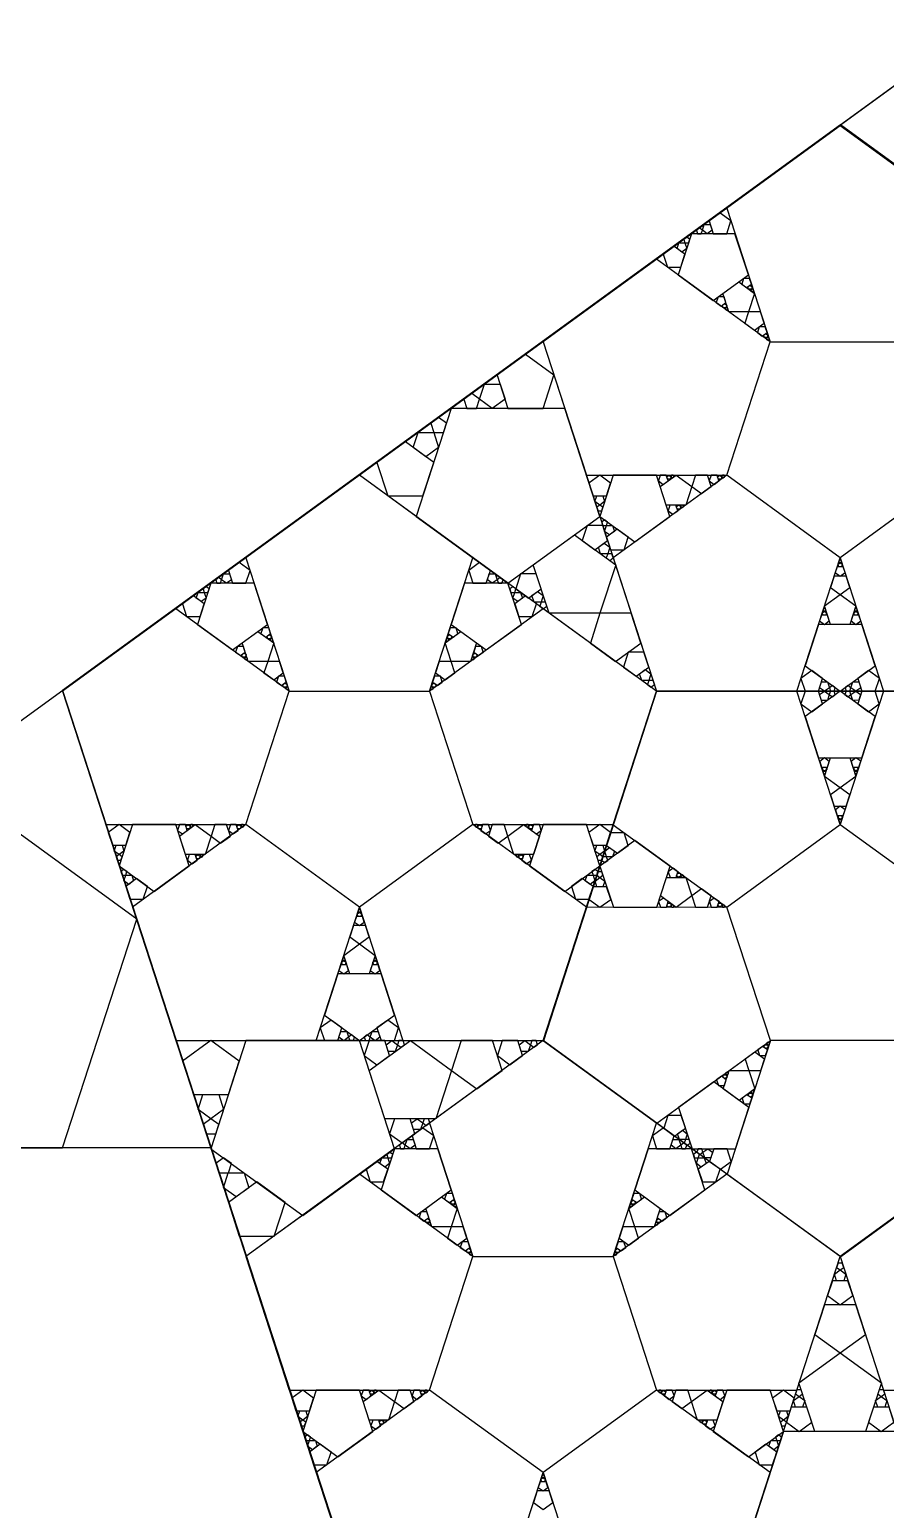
# Model space of a CAD drawing. Header units: inches. Extents: x -578 to 126, y -85 to 118.
# Drawn here: x -320.14 to -304.87, y 54.77 to 81.15 of the extents above; entities that cross this region are included whole.
import ezdxf

# ---------------------------------------------------------------- set-up
doc = ezdxf.new("R2010")
doc.units = ezdxf.units.IN
doc.header["$MEASUREMENT"] = 0
doc.layers.add('drawing', color=7, linetype='Continuous')

msp = doc.modelspace()

# ---------------------------------------------------------------- linework, layer by layer
for points in [[(-305.679, 71.738), (-307.703, 73.209), (-306.93, 75.589), (-304.427, 75.589), (-303.654, 73.209)], [(-312.23, 66.979), (-314.254, 65.508), (-316.279, 66.979), (-315.505, 69.358), (-313.003, 69.358)], [(-302.403, 69.358), (-300.378, 63.128), (-305.679, 59.277), (-310.979, 63.128), (-308.954, 69.358)], [(-305.677, 66.98), (-303.651, 65.511), (-304.421, 63.131), (-306.924, 63.128), (-307.7, 65.507)], [(-309.727, 59.277), (-308.954, 56.897), (-310.979, 55.426), (-313.003, 56.897), (-312.23, 59.277)]]:
    msp.add_lwpolyline(points, close=True)
at = {"layer": 'drawing'}
for points in [[(-283.222, 95.766), (-378.328, 26.668), (-342.001, -85.135), (-224.444, -85.135), (-188.117, 26.668)], [(-260.771, 26.668), (-246.895, 69.373), (-283.222, 95.766), (-319.55, 69.373), (-305.674, 26.668)], [(-260.771, 26.668), (-246.895, 69.373), (-283.222, 95.766), (-319.55, 69.373), (-305.674, 26.668)], [(-305.679, 79.44), (-319.554, 69.358), (-314.254, 53.047), (-297.103, 53.047), (-291.803, 69.358)], [(-291.798, 69.373), (-305.674, 79.454), (-319.55, 69.373), (-314.25, 53.061), (-297.098, 53.061)], [(-302.403, 69.358), (-300.378, 75.589), (-305.679, 79.44), (-310.979, 75.589), (-308.954, 69.358)], [(-302.403, 69.358), (-300.378, 75.589), (-305.679, 79.44), (-310.979, 75.589), (-308.954, 69.358)], [(-304.427, 75.589), (-303.654, 77.969), (-305.679, 79.44), (-307.703, 77.969), (-306.93, 75.589)], [(-307.703, 77.514), (-307.629, 77.742), (-307.822, 77.882), (-308.016, 77.742), (-307.942, 77.514)], [(-308.156, 77.514), (-308.136, 77.577), (-308.189, 77.616), (-308.242, 77.577), (-308.222, 77.514)], [(-308.049, 77.514), (-308.136, 77.577), (-308.103, 77.679), (-307.995, 77.679), (-307.962, 77.577)], [(-308.555, 77.351), (-308.448, 77.351), (-308.414, 77.248), (-308.501, 77.185), (-308.588, 77.248)], [(-307.555, 77.514), (-308.329, 77.514), (-308.567, 76.779), (-307.942, 76.325), (-307.316, 76.779)], [(-307.555, 77.514), (-308.329, 77.514), (-308.567, 76.779), (-307.942, 76.325), (-307.316, 76.779)], [(-308.468, 77.413), (-308.448, 77.351), (-308.382, 77.351), (-308.361, 77.413), (-308.415, 77.452)], [(-306.93, 75.589), (-308.954, 77.06), (-310.979, 75.589), (-310.205, 73.209), (-307.703, 73.209)], [(-308.835, 77.147), (-308.761, 76.919), (-308.522, 76.919), (-308.448, 77.147), (-308.641, 77.287)], [(-307.208, 76.45), (-307.315, 76.119), (-307.662, 76.119), (-307.77, 76.45), (-307.489, 76.654)], [(-307.296, 76.716), (-307.402, 76.716), (-307.435, 76.615), (-307.349, 76.553), (-307.263, 76.615)], [(-307.248, 76.57), (-307.263, 76.524), (-307.311, 76.524), (-307.325, 76.57), (-307.287, 76.598)], [(-307.234, 76.524), (-307.263, 76.524), (-307.272, 76.496), (-307.248, 76.479), (-307.224, 76.496)], [(-307.749, 76.387), (-307.856, 76.387), (-307.889, 76.286), (-307.803, 76.223), (-307.716, 76.286)], [(-307.701, 76.24), (-307.716, 76.195), (-307.764, 76.195), (-307.779, 76.24), (-307.74, 76.269)], [(-307.687, 76.195), (-307.716, 76.195), (-307.725, 76.167), (-307.701, 76.15), (-307.678, 76.167)], [(-307.102, 76.119), (-307.315, 76.119), (-307.381, 75.917), (-307.208, 75.792), (-307.036, 75.917)], [(-307.016, 75.854), (-307.122, 75.854), (-307.155, 75.753), (-307.069, 75.69), (-306.983, 75.753)], [(-306.968, 75.708), (-306.983, 75.662), (-307.031, 75.662), (-307.045, 75.708), (-307.007, 75.736)], [(-306.953, 75.662), (-306.983, 75.662), (-306.992, 75.634), (-306.968, 75.617), (-306.944, 75.634)], [(-310.979, 74.399), (-310.785, 74.994), (-311.291, 75.362), (-311.797, 74.994), (-311.604, 74.399)], [(-312.165, 74.399), (-312.112, 74.563), (-312.251, 74.664), (-312.391, 74.563), (-312.338, 74.399)], [(-311.885, 74.398), (-312.112, 74.563), (-312.025, 74.83), (-311.744, 74.83), (-311.657, 74.563)], [(-310.592, 74.399), (-312.616, 74.399), (-313.242, 72.474), (-311.604, 71.284), (-309.966, 72.474)], [(-312.981, 74.134), (-312.928, 73.97), (-312.756, 73.97), (-312.702, 74.134), (-312.842, 74.235)], [(-313.209, 73.97), (-312.928, 73.97), (-312.841, 73.703), (-313.069, 73.538), (-313.296, 73.703)], [(-313.941, 73.436), (-313.748, 72.841), (-313.123, 72.841), (-312.929, 73.436), (-313.435, 73.804)], [(-308.954, 69.358), (-314.254, 73.209), (-319.554, 69.358), (-317.53, 63.128), (-310.979, 63.128)], [(-308.954, 69.358), (-314.254, 73.209), (-319.554, 69.358), (-317.53, 63.128), (-310.979, 63.128)], [(-313.003, 69.358), (-312.23, 71.738), (-314.254, 73.209), (-316.279, 71.738), (-315.505, 69.358)], [(-309.773, 73.069), (-309.966, 73.209), (-310.16, 73.069), (-310.086, 72.841), (-309.847, 72.841)], [(-309.727, 73.209), (-309.966, 72.474), (-309.341, 72.019), (-308.715, 72.474), (-308.954, 73.209)], [(-309.727, 73.209), (-309.966, 72.474), (-309.341, 72.019), (-308.715, 72.474), (-308.954, 73.209)], [(-307.703, 73.209), (-309.727, 71.738), (-308.954, 69.358), (-306.452, 69.358), (-305.679, 71.738)], [(-308.888, 73.209), (-308.921, 73.108), (-308.835, 73.045), (-308.749, 73.108), (-308.782, 73.209)], [(-308.607, 73.211), (-308.326, 73.007), (-308.434, 72.676), (-308.781, 72.676), (-308.888, 73.007)], [(-308.734, 73.209), (-308.695, 73.181), (-308.71, 73.136), (-308.758, 73.136), (-308.773, 73.181)], [(-308.686, 73.209), (-308.695, 73.181), (-308.672, 73.164), (-308.648, 73.181), (-308.657, 73.209)], [(-308.261, 73.209), (-308.326, 73.007), (-308.154, 72.881), (-307.982, 73.007), (-308.048, 73.209)], [(-307.982, 73.209), (-308.015, 73.108), (-307.928, 73.045), (-307.842, 73.108), (-307.875, 73.209)], [(-307.827, 73.209), (-307.789, 73.181), (-307.804, 73.136), (-307.851, 73.136), (-307.866, 73.181)], [(-307.78, 73.209), (-307.789, 73.181), (-307.765, 73.164), (-307.741, 73.181), (-307.75, 73.209)], [(-305.679, 71.738), (-304.905, 69.358), (-302.403, 69.358), (-301.63, 71.738), (-303.654, 73.209)], [(-309.88, 72.739), (-309.966, 72.676), (-310.053, 72.739), (-310.02, 72.841), (-309.913, 72.841)], [(-309.913, 72.638), (-309.966, 72.676), (-310.02, 72.638), (-309.999, 72.575), (-309.933, 72.575)], [(-308.715, 72.676), (-308.748, 72.575), (-308.662, 72.512), (-308.576, 72.575), (-308.609, 72.676)], [(-308.561, 72.677), (-308.522, 72.648), (-308.537, 72.603), (-308.585, 72.603), (-308.6, 72.648)], [(-308.513, 72.676), (-308.522, 72.648), (-308.498, 72.631), (-308.475, 72.648), (-308.484, 72.676)], [(-309.913, 72.31), (-310.192, 72.31), (-310.278, 72.045), (-310.053, 71.881), (-309.827, 72.045)], [(-309.913, 72.31), (-309.847, 72.31), (-309.827, 72.373), (-309.88, 72.411), (-309.933, 72.373)], [(-309.88, 72.208), (-309.847, 72.31), (-309.74, 72.31), (-309.707, 72.208), (-309.794, 72.145)], [(-309.682, 71.612), (-309.963, 70.747), (-310.872, 70.747), (-311.153, 71.612), (-310.417, 72.146)], [(-309.773, 71.879), (-309.534, 71.879), (-309.46, 72.106), (-309.654, 72.247), (-309.847, 72.106)], [(-309.788, 71.926), (-309.826, 71.807), (-309.952, 71.807), (-309.99, 71.926), (-309.889, 72)], [(-309.75, 71.807), (-309.826, 71.807), (-309.85, 71.734), (-309.788, 71.689), (-309.726, 71.734)], [(-316.279, 71.284), (-316.205, 71.511), (-316.398, 71.652), (-316.591, 71.511), (-316.518, 71.284)], [(-312.11, 71.652), (-312.304, 71.511), (-312.23, 71.284), (-311.991, 71.284), (-311.917, 71.511)], [(-305.765, 71.473), (-305.679, 71.411), (-305.592, 71.473), (-305.625, 71.575), (-305.732, 71.575)], [(-305.717, 71.62), (-305.679, 71.648), (-305.64, 71.62), (-305.655, 71.575), (-305.702, 71.575)], [(-305.702, 71.665), (-305.679, 71.648), (-305.655, 71.665), (-305.664, 71.693), (-305.693, 71.693)], [(-316.131, 71.284), (-316.904, 71.284), (-317.143, 70.548), (-316.518, 70.094), (-315.892, 70.548)], [(-316.131, 71.284), (-316.904, 71.284), (-317.143, 70.548), (-316.518, 70.094), (-315.892, 70.548)], [(-316.732, 71.284), (-316.712, 71.346), (-316.765, 71.385), (-316.818, 71.346), (-316.798, 71.284)], [(-316.625, 71.283), (-316.712, 71.346), (-316.678, 71.449), (-316.571, 71.449), (-316.538, 71.346)], [(-311.365, 70.548), (-311.604, 71.284), (-312.377, 71.284), (-312.616, 70.548), (-311.991, 70.094)], [(-311.83, 71.449), (-311.797, 71.346), (-311.884, 71.283), (-311.97, 71.346), (-311.937, 71.449)], [(-311.744, 71.385), (-311.797, 71.346), (-311.776, 71.284), (-311.711, 71.284), (-311.69, 71.346)], [(-311.1, 71.448), (-311.379, 71.448), (-311.465, 71.183), (-311.239, 71.019), (-311.014, 71.183)], [(-305.851, 71.208), (-305.679, 71.083), (-305.506, 71.208), (-305.572, 71.411), (-305.785, 71.411)], [(-317.41, 70.916), (-317.337, 70.689), (-317.098, 70.689), (-317.024, 70.916), (-317.217, 71.057)], [(-317.131, 71.12), (-317.023, 71.12), (-316.99, 71.018), (-317.077, 70.955), (-317.164, 71.018)], [(-317.044, 71.183), (-317.023, 71.12), (-316.957, 71.12), (-316.937, 71.183), (-316.99, 71.221)], [(-311.551, 71.12), (-311.485, 71.12), (-311.465, 71.183), (-311.518, 71.221), (-311.571, 71.183)], [(-311.518, 71.018), (-311.485, 71.12), (-311.378, 71.12), (-311.345, 71.018), (-311.431, 70.955)], [(-311.411, 70.689), (-311.172, 70.689), (-311.098, 70.916), (-311.291, 71.057), (-311.485, 70.916)], [(-310.974, 71.064), (-311.013, 70.945), (-311.138, 70.945), (-311.177, 71.064), (-311.076, 71.137)], [(-305.959, 70.879), (-305.679, 71.083), (-305.398, 70.879), (-305.505, 70.548), (-305.852, 70.548)], [(-315.505, 69.358), (-317.53, 70.829), (-319.554, 69.358), (-318.781, 66.979), (-316.279, 66.979)], [(-312.23, 66.979), (-309.727, 66.979), (-308.954, 69.358), (-310.979, 70.829), (-313.003, 69.358)], [(-310.936, 70.945), (-311.013, 70.945), (-311.037, 70.872), (-310.975, 70.827), (-310.913, 70.872)], [(-309.405, 70.747), (-309.963, 70.747), (-310.135, 70.216), (-309.684, 69.889), (-309.233, 70.216)], [(-306.045, 70.611), (-305.959, 70.548), (-305.872, 70.611), (-305.905, 70.712), (-306.012, 70.712)], [(-305.997, 70.758), (-305.959, 70.786), (-305.92, 70.758), (-305.935, 70.712), (-305.983, 70.712)], [(-305.982, 70.803), (-305.959, 70.786), (-305.935, 70.803), (-305.944, 70.831), (-305.973, 70.831)], [(-305.485, 70.611), (-305.398, 70.548), (-305.312, 70.611), (-305.345, 70.712), (-305.452, 70.712)], [(-305.437, 70.758), (-305.398, 70.786), (-305.36, 70.758), (-305.374, 70.712), (-305.422, 70.712)], [(-305.422, 70.803), (-305.398, 70.786), (-305.375, 70.803), (-305.384, 70.831), (-305.413, 70.831)], [(-315.872, 70.486), (-315.978, 70.486), (-316.011, 70.385), (-315.925, 70.322), (-315.839, 70.385)], [(-312.497, 70.385), (-312.53, 70.486), (-312.637, 70.486), (-312.67, 70.385), (-312.583, 70.322)], [(-306.304, 69.813), (-305.679, 69.358), (-305.053, 69.813), (-305.292, 70.548), (-306.065, 70.548)], [(-306.304, 69.813), (-305.679, 69.358), (-305.053, 69.813), (-305.292, 70.548), (-306.065, 70.548)], [(-315.783, 70.219), (-315.891, 69.889), (-316.238, 69.889), (-316.345, 70.219), (-316.064, 70.423)], [(-315.824, 70.339), (-315.839, 70.294), (-315.886, 70.294), (-315.901, 70.339), (-315.862, 70.367)], [(-315.809, 70.294), (-315.839, 70.294), (-315.848, 70.266), (-315.824, 70.249), (-315.8, 70.266)], [(-312.27, 69.889), (-312.618, 69.889), (-312.725, 70.219), (-312.444, 70.423), (-312.163, 70.219)], [(-312.661, 70.266), (-312.67, 70.294), (-312.699, 70.294), (-312.708, 70.266), (-312.684, 70.249)], [(-312.622, 70.294), (-312.67, 70.294), (-312.685, 70.339), (-312.646, 70.367), (-312.607, 70.339)], [(-316.325, 70.157), (-316.431, 70.157), (-316.464, 70.055), (-316.378, 69.993), (-316.292, 70.055)], [(-316.277, 70.01), (-316.292, 69.964), (-316.34, 69.964), (-316.354, 70.01), (-316.316, 70.038)], [(-316.263, 69.964), (-316.292, 69.964), (-316.301, 69.936), (-316.277, 69.919), (-316.253, 69.936)], [(-312.207, 69.936), (-312.217, 69.964), (-312.246, 69.964), (-312.255, 69.936), (-312.231, 69.919)], [(-312.169, 69.964), (-312.217, 69.964), (-312.231, 70.01), (-312.193, 70.038), (-312.154, 70.01)], [(-312.044, 70.055), (-312.077, 70.157), (-312.183, 70.157), (-312.216, 70.055), (-312.13, 69.993)], [(-309.18, 70.053), (-309.458, 70.053), (-309.545, 69.787), (-309.319, 69.624), (-309.094, 69.787)], [(-315.678, 69.889), (-315.891, 69.889), (-315.957, 69.686), (-315.784, 69.561), (-315.612, 69.686)], [(-312.552, 69.686), (-312.618, 69.889), (-312.831, 69.889), (-312.897, 69.686), (-312.724, 69.561)], [(-309.054, 69.669), (-309.093, 69.55), (-309.218, 69.55), (-309.257, 69.669), (-309.156, 69.742)], [(-306.185, 69.726), (-306.378, 69.586), (-306.304, 69.358), (-306.065, 69.358), (-305.991, 69.586)], [(-305.053, 69.358), (-304.979, 69.586), (-305.172, 69.726), (-305.366, 69.586), (-305.292, 69.358)], [(-315.592, 69.624), (-315.698, 69.624), (-315.731, 69.522), (-315.645, 69.46), (-315.559, 69.522)], [(-315.544, 69.477), (-315.558, 69.431), (-315.606, 69.431), (-315.621, 69.477), (-315.582, 69.505)], [(-315.529, 69.431), (-315.558, 69.431), (-315.567, 69.404), (-315.544, 69.386), (-315.52, 69.404)], [(-312.941, 69.404), (-312.95, 69.431), (-312.979, 69.431), (-312.988, 69.404), (-312.965, 69.386)], [(-312.902, 69.431), (-312.95, 69.431), (-312.965, 69.477), (-312.926, 69.505), (-312.887, 69.477)], [(-312.778, 69.522), (-312.81, 69.624), (-312.917, 69.624), (-312.95, 69.522), (-312.864, 69.46)], [(-309.016, 69.55), (-309.093, 69.55), (-309.117, 69.477), (-309.055, 69.431), (-308.993, 69.477)], [(-305.904, 69.523), (-305.871, 69.421), (-305.958, 69.358), (-306.045, 69.421), (-306.012, 69.523)], [(-305.818, 69.46), (-305.871, 69.421), (-305.851, 69.358), (-305.785, 69.358), (-305.765, 69.421)], [(-305.506, 69.358), (-305.486, 69.421), (-305.539, 69.46), (-305.592, 69.421), (-305.572, 69.358)], [(-305.399, 69.358), (-305.486, 69.421), (-305.453, 69.523), (-305.345, 69.523), (-305.312, 69.421)], [(-308.955, 69.356), (-310.973, 63.124), (-305.668, 59.278), (-300.372, 63.135), (-302.404, 69.363)], [(-305.677, 66.98), (-306.452, 69.359), (-308.955, 69.356), (-309.726, 66.976), (-307.7, 65.507)], [(-306.305, 69.359), (-306.378, 69.132), (-306.185, 68.992), (-305.992, 69.132), (-306.066, 69.359)], [(-305.053, 68.906), (-305.679, 69.36), (-306.304, 68.905), (-306.065, 68.169), (-305.291, 68.17)], [(-305.053, 68.906), (-305.679, 69.36), (-306.304, 68.905), (-306.065, 68.169), (-305.291, 68.17)], [(-305.959, 69.36), (-305.872, 69.297), (-305.905, 69.195), (-306.012, 69.195), (-306.045, 69.297)], [(-305.852, 69.36), (-305.872, 69.297), (-305.818, 69.258), (-305.765, 69.297), (-305.786, 69.36)], [(-303.651, 65.511), (-301.628, 66.984), (-302.404, 69.363), (-304.906, 69.361), (-305.677, 66.98)], [(-305.54, 69.259), (-305.486, 69.297), (-305.507, 69.36), (-305.573, 69.36), (-305.593, 69.297)], [(-305.453, 69.195), (-305.486, 69.297), (-305.4, 69.361), (-305.313, 69.298), (-305.346, 69.196)], [(-305.173, 68.993), (-304.98, 69.133), (-305.054, 69.36), (-305.293, 69.36), (-305.366, 69.133)], [(-305.872, 68.107), (-305.958, 68.17), (-306.044, 68.107), (-306.011, 68.006), (-305.905, 68.006)], [(-305.397, 67.84), (-305.677, 67.635), (-305.959, 67.839), (-305.852, 68.17), (-305.504, 68.17)], [(-305.312, 68.108), (-305.398, 68.17), (-305.484, 68.107), (-305.451, 68.006), (-305.344, 68.006)], [(-319.55, 61.217), (-318.225, 65.295), (-321.693, 67.815), (-325.162, 65.295), (-323.837, 61.217)], [(-305.919, 67.96), (-305.958, 67.932), (-305.997, 67.96), (-305.982, 68.006), (-305.934, 68.006)], [(-305.934, 67.915), (-305.958, 67.932), (-305.982, 67.915), (-305.972, 67.887), (-305.943, 67.887)], [(-305.359, 67.961), (-305.398, 67.933), (-305.436, 67.961), (-305.422, 68.006), (-305.374, 68.006)], [(-305.374, 67.915), (-305.398, 67.933), (-305.421, 67.915), (-305.412, 67.888), (-305.383, 67.888)], [(-305.505, 67.51), (-305.677, 67.635), (-305.85, 67.51), (-305.784, 67.308), (-305.57, 67.308)], [(-305.591, 67.245), (-305.677, 67.308), (-305.763, 67.245), (-305.73, 67.144), (-305.624, 67.144)], [(-305.638, 67.098), (-305.677, 67.07), (-305.715, 67.098), (-305.701, 67.144), (-305.653, 67.144)], [(-305.653, 67.053), (-305.677, 67.07), (-305.7, 67.053), (-305.691, 67.025), (-305.662, 67.025)], [(-318.349, 66.838), (-318.542, 66.979), (-318.735, 66.838), (-318.662, 66.611), (-318.423, 66.611)], [(-318.303, 66.979), (-318.542, 66.243), (-317.916, 65.789), (-317.291, 66.243), (-317.53, 66.979)], [(-318.303, 66.979), (-318.542, 66.243), (-317.916, 65.789), (-317.291, 66.243), (-317.53, 66.979)], [(-316.279, 66.979), (-318.303, 65.508), (-317.53, 63.128), (-315.027, 63.128), (-314.254, 65.508)], [(-317.464, 66.979), (-317.497, 66.877), (-317.411, 66.815), (-317.325, 66.877), (-317.358, 66.979)], [(-317.183, 66.98), (-316.902, 66.776), (-317.009, 66.446), (-317.357, 66.446), (-317.464, 66.776)], [(-317.31, 66.979), (-317.271, 66.951), (-317.286, 66.905), (-317.334, 66.905), (-317.348, 66.951)], [(-317.262, 66.979), (-317.271, 66.951), (-317.247, 66.933), (-317.224, 66.951), (-317.233, 66.979)], [(-316.836, 66.979), (-316.902, 66.776), (-316.73, 66.651), (-316.557, 66.776), (-316.623, 66.979)], [(-316.557, 66.979), (-316.59, 66.877), (-316.504, 66.815), (-316.418, 66.877), (-316.451, 66.979)], [(-316.403, 66.979), (-316.364, 66.951), (-316.379, 66.905), (-316.427, 66.905), (-316.442, 66.951)], [(-316.355, 66.979), (-316.364, 66.951), (-316.341, 66.933), (-316.317, 66.951), (-316.326, 66.979)], [(-314.254, 65.508), (-313.481, 63.128), (-310.979, 63.128), (-310.205, 65.508), (-312.23, 66.979)], [(-312.168, 66.933), (-312.144, 66.951), (-312.153, 66.979), (-312.182, 66.979), (-312.191, 66.951)], [(-312.129, 66.905), (-312.144, 66.951), (-312.105, 66.979), (-312.067, 66.951), (-312.081, 66.905)], [(-312.004, 66.815), (-311.918, 66.877), (-311.951, 66.979), (-312.057, 66.979), (-312.09, 66.877)], [(-311.779, 66.651), (-311.606, 66.776), (-311.672, 66.979), (-311.885, 66.979), (-311.951, 66.776)], [(-311.499, 66.446), (-311.606, 66.776), (-311.325, 66.98), (-311.044, 66.776), (-311.152, 66.446)], [(-311.261, 66.933), (-311.237, 66.951), (-311.246, 66.979), (-311.276, 66.979), (-311.285, 66.951)], [(-311.223, 66.905), (-311.237, 66.951), (-311.199, 66.979), (-311.16, 66.951), (-311.175, 66.905)], [(-310.592, 65.789), (-309.966, 66.243), (-310.205, 66.979), (-310.979, 66.979), (-311.218, 66.243)], [(-310.592, 65.789), (-309.966, 66.243), (-310.205, 66.979), (-310.979, 66.979), (-311.218, 66.243)], [(-311.098, 66.815), (-311.011, 66.877), (-311.044, 66.979), (-311.151, 66.979), (-311.184, 66.877)], [(-309.773, 66.838), (-309.966, 66.979), (-310.16, 66.838), (-310.086, 66.611), (-309.847, 66.611)], [(-309.458, 66.608), (-309.532, 66.835), (-309.771, 66.835), (-309.845, 66.608), (-309.651, 66.468)], [(-318.455, 66.509), (-318.542, 66.446), (-318.629, 66.509), (-318.596, 66.611), (-318.488, 66.611)], [(-309.88, 66.509), (-309.966, 66.446), (-310.053, 66.509), (-310.02, 66.611), (-309.913, 66.611)], [(-309.339, 66.695), (-309.964, 66.24), (-309.724, 65.505), (-308.951, 65.506), (-308.713, 66.241)], [(-309.738, 66.404), (-309.845, 66.404), (-309.878, 66.506), (-309.791, 66.569), (-309.704, 66.506)], [(-318.489, 66.407), (-318.542, 66.446), (-318.595, 66.407), (-318.575, 66.344), (-318.509, 66.344)], [(-317.291, 66.446), (-317.324, 66.344), (-317.238, 66.282), (-317.151, 66.344), (-317.184, 66.446)], [(-317.137, 66.446), (-317.098, 66.418), (-317.113, 66.372), (-317.161, 66.372), (-317.175, 66.418)], [(-317.089, 66.446), (-317.098, 66.418), (-317.074, 66.401), (-317.05, 66.418), (-317.06, 66.446)], [(-311.434, 66.401), (-311.41, 66.418), (-311.42, 66.446), (-311.449, 66.446), (-311.458, 66.418)], [(-311.396, 66.372), (-311.41, 66.418), (-311.372, 66.446), (-311.333, 66.418), (-311.348, 66.372)], [(-311.271, 66.282), (-311.185, 66.344), (-311.218, 66.446), (-311.324, 66.446), (-311.357, 66.344)], [(-309.913, 66.407), (-309.966, 66.446), (-310.02, 66.407), (-309.999, 66.344), (-309.933, 66.344)], [(-309.824, 66.341), (-309.845, 66.404), (-309.911, 66.404), (-309.931, 66.341), (-309.878, 66.303)], [(-318.489, 66.079), (-318.423, 66.079), (-318.403, 66.142), (-318.456, 66.181), (-318.509, 66.142)], [(-318.456, 65.977), (-318.423, 66.079), (-318.316, 66.079), (-318.283, 65.977), (-318.369, 65.914)], [(-318.349, 65.648), (-318.11, 65.648), (-318.036, 65.875), (-318.229, 66.016), (-318.423, 65.875)], [(-310.472, 65.875), (-310.399, 65.648), (-310.16, 65.648), (-310.086, 65.875), (-310.279, 66.016)], [(-310.193, 66.079), (-310.085, 66.079), (-310.052, 65.977), (-310.139, 65.914), (-310.226, 65.977)], [(-310.106, 66.142), (-310.085, 66.079), (-310.02, 66.079), (-309.999, 66.142), (-310.052, 66.181)], [(-310.05, 65.974), (-309.963, 66.037), (-309.877, 65.974), (-309.91, 65.872), (-310.017, 65.872)], [(-310.017, 66.076), (-309.963, 66.037), (-309.91, 66.076), (-309.931, 66.139), (-309.997, 66.139)], [(-308.431, 66.039), (-308.323, 65.709), (-308.604, 65.504), (-308.885, 65.708), (-308.778, 66.039)], [(-308.659, 66.203), (-308.745, 66.14), (-308.712, 66.039), (-308.606, 66.039), (-308.573, 66.14)], [(-308.534, 66.112), (-308.519, 66.067), (-308.558, 66.039), (-308.597, 66.067), (-308.582, 66.112)], [(-308.496, 66.084), (-308.519, 66.067), (-308.51, 66.039), (-308.481, 66.039), (-308.472, 66.067)], [(-310.156, 65.645), (-309.963, 65.505), (-309.77, 65.645), (-309.844, 65.872), (-310.083, 65.872)], [(-308.151, 65.834), (-308.323, 65.709), (-308.257, 65.506), (-308.044, 65.506), (-307.978, 65.709)], [(-314.278, 65.435), (-314.254, 65.417), (-314.23, 65.435), (-314.24, 65.463), (-314.269, 65.463)], [(-307.7, 65.507), (-310.202, 65.504), (-310.973, 63.124), (-308.947, 61.655), (-306.924, 63.128)], [(-308.832, 65.67), (-308.918, 65.607), (-308.885, 65.506), (-308.778, 65.506), (-308.746, 65.607)], [(-308.707, 65.579), (-308.692, 65.534), (-308.731, 65.506), (-308.769, 65.534), (-308.755, 65.579)], [(-308.668, 65.551), (-308.692, 65.534), (-308.683, 65.506), (-308.654, 65.506), (-308.644, 65.534)], [(-307.925, 65.671), (-308.011, 65.608), (-307.978, 65.507), (-307.872, 65.507), (-307.839, 65.608)], [(-307.8, 65.58), (-307.785, 65.535), (-307.824, 65.507), (-307.863, 65.535), (-307.848, 65.58)], [(-307.762, 65.552), (-307.785, 65.535), (-307.776, 65.507), (-307.747, 65.507), (-307.738, 65.535)], [(-314.427, 64.977), (-314.254, 64.852), (-314.082, 64.977), (-314.148, 65.18), (-314.361, 65.18)], [(-314.34, 65.243), (-314.254, 65.18), (-314.168, 65.243), (-314.201, 65.344), (-314.307, 65.344)], [(-314.293, 65.389), (-314.254, 65.417), (-314.216, 65.389), (-314.23, 65.344), (-314.278, 65.344)], [(-314.535, 64.648), (-314.254, 64.852), (-313.973, 64.648), (-314.081, 64.318), (-314.428, 64.318)], [(-314.62, 64.38), (-314.534, 64.318), (-314.448, 64.38), (-314.481, 64.482), (-314.588, 64.482)], [(-314.573, 64.527), (-314.534, 64.555), (-314.496, 64.527), (-314.51, 64.482), (-314.558, 64.482)], [(-314.558, 64.573), (-314.534, 64.555), (-314.511, 64.573), (-314.52, 64.6), (-314.549, 64.6)], [(-314.06, 64.38), (-313.974, 64.318), (-313.888, 64.38), (-313.921, 64.482), (-314.027, 64.482)], [(-314.013, 64.527), (-313.974, 64.555), (-313.935, 64.527), (-313.95, 64.482), (-313.998, 64.482)], [(-313.998, 64.573), (-313.974, 64.555), (-313.95, 64.573), (-313.959, 64.6), (-313.989, 64.6)], [(-314.88, 63.582), (-314.254, 63.128), (-313.629, 63.582), (-313.868, 64.318), (-314.641, 64.318)], [(-314.88, 63.582), (-314.254, 63.128), (-313.629, 63.582), (-313.868, 64.318), (-314.641, 64.318)], [(-314.76, 63.496), (-314.954, 63.355), (-314.88, 63.128), (-314.641, 63.128), (-314.567, 63.355)], [(-313.629, 63.128), (-313.555, 63.355), (-313.748, 63.496), (-313.941, 63.355), (-313.868, 63.128)], [(-316.398, 62.76), (-316.904, 63.128), (-317.41, 62.76), (-317.217, 62.165), (-316.591, 62.165)], [(-316.279, 63.128), (-316.904, 61.202), (-315.266, 60.013), (-313.629, 61.202), (-314.254, 63.128)], [(-316.279, 63.128), (-316.904, 61.202), (-315.266, 60.013), (-313.629, 61.202), (-314.254, 63.128)], [(-310.979, 63.128), (-316.279, 59.277), (-314.254, 53.047), (-307.703, 53.047), (-305.679, 59.277)], [(-310.979, 63.128), (-316.279, 59.277), (-314.254, 53.047), (-307.703, 53.047), (-305.679, 59.277)], [(-314.48, 63.293), (-314.447, 63.19), (-314.534, 63.127), (-314.62, 63.19), (-314.587, 63.293)], [(-314.394, 63.229), (-314.447, 63.19), (-314.427, 63.128), (-314.361, 63.128), (-314.34, 63.19)], [(-314.082, 63.128), (-314.062, 63.19), (-314.115, 63.229), (-314.168, 63.19), (-314.148, 63.128)], [(-314.082, 63.128), (-314.168, 62.863), (-313.942, 62.699), (-313.717, 62.863), (-313.803, 63.128)], [(-313.346, 63.132), (-312.611, 62.598), (-312.892, 61.733), (-313.801, 61.733), (-314.082, 62.598)], [(-313.975, 63.127), (-314.062, 63.19), (-314.028, 63.293), (-313.921, 63.293), (-313.888, 63.19)], [(-313.678, 63.128), (-313.577, 63.055), (-313.615, 62.936), (-313.741, 62.936), (-313.779, 63.055)], [(-313.553, 63.128), (-313.577, 63.055), (-313.515, 63.01), (-313.452, 63.055), (-313.476, 63.128)], [(-309.727, 59.277), (-308.954, 61.657), (-310.979, 63.128), (-313.003, 61.657), (-312.23, 59.277)], [(-312.438, 63.128), (-312.611, 62.597), (-312.16, 62.27), (-311.708, 62.597), (-311.881, 63.128)], [(-311.708, 63.128), (-311.794, 62.863), (-311.569, 62.699), (-311.343, 62.863), (-311.43, 63.128)], [(-311.305, 63.128), (-311.203, 63.055), (-311.242, 62.936), (-311.367, 62.936), (-311.406, 63.055)], [(-311.18, 63.128), (-311.203, 63.055), (-311.141, 63.01), (-311.079, 63.055), (-311.103, 63.128)], [(-306.924, 63.128), (-307.694, 60.747), (-305.668, 59.278), (-303.646, 60.751), (-304.421, 63.131)], [(-307.024, 63.055), (-306.977, 63.055), (-306.962, 63.009), (-307.001, 62.981), (-307.039, 63.009)], [(-306.986, 63.083), (-306.977, 63.055), (-306.947, 63.055), (-306.938, 63.083), (-306.962, 63.1)], [(-305.679, 59.277), (-303.654, 53.047), (-297.103, 53.047), (-295.078, 59.277), (-300.378, 63.128)], [(-305.679, 59.277), (-303.654, 53.047), (-297.103, 53.047), (-295.078, 59.277), (-300.378, 63.128)], [(-307.374, 62.8), (-307.308, 62.597), (-307.095, 62.597), (-307.03, 62.8), (-307.202, 62.925)], [(-307.149, 62.964), (-307.116, 62.863), (-307.01, 62.863), (-306.977, 62.964), (-307.063, 63.026)], [(-307.656, 62.597), (-307.308, 62.597), (-307.201, 62.267), (-307.482, 62.063), (-307.763, 62.266)], [(-307.719, 62.549), (-307.71, 62.521), (-307.68, 62.521), (-307.671, 62.549), (-307.695, 62.566)], [(-308.56, 61.936), (-308.321, 61.201), (-307.547, 61.202), (-307.309, 61.938), (-307.935, 62.391)], [(-308.56, 61.936), (-308.321, 61.201), (-307.547, 61.202), (-307.309, 61.938), (-307.935, 62.391)], [(-307.882, 62.43), (-307.849, 62.329), (-307.742, 62.329), (-307.71, 62.43), (-307.796, 62.493)], [(-307.757, 62.521), (-307.71, 62.521), (-307.695, 62.476), (-307.733, 62.448), (-307.772, 62.476)], [(-316.677, 61.898), (-316.904, 61.733), (-317.132, 61.898), (-317.045, 62.165), (-316.764, 62.165)], [(-307.428, 62.101), (-307.395, 62), (-307.289, 62), (-307.256, 62.101), (-307.342, 62.164)], [(-307.304, 62.192), (-307.256, 62.192), (-307.241, 62.147), (-307.28, 62.119), (-307.318, 62.147)], [(-307.265, 62.22), (-307.256, 62.192), (-307.227, 62.192), (-307.218, 62.22), (-307.241, 62.237)], [(-308.514, 61.796), (-308.753, 61.796), (-308.827, 61.568), (-308.634, 61.428), (-308.44, 61.569)], [(-316.765, 61.632), (-316.904, 61.733), (-317.044, 61.632), (-316.99, 61.468), (-316.818, 61.468)], [(-313.629, 61.733), (-313.715, 61.468), (-313.489, 61.304), (-313.264, 61.468), (-313.35, 61.733)], [(-313.225, 61.733), (-313.123, 61.66), (-313.162, 61.541), (-313.287, 61.541), (-313.326, 61.66)], [(-313.003, 61.202), (-312.929, 61.43), (-313.123, 61.57), (-313.316, 61.43), (-313.242, 61.202)], [(-313.1, 61.733), (-313.123, 61.66), (-313.061, 61.615), (-312.999, 61.66), (-313.023, 61.733)], [(-308.835, 61.57), (-309.028, 61.43), (-308.954, 61.202), (-308.715, 61.202), (-308.641, 61.43)], [(-308.407, 61.467), (-308.44, 61.365), (-308.547, 61.365), (-308.58, 61.467), (-308.494, 61.53)], [(-316.9, 61.217), (-330.775, 61.217), (-335.063, 48.021), (-323.837, 39.865), (-312.612, 48.021)], [(-313.456, 61.202), (-313.436, 61.265), (-313.489, 61.304), (-313.542, 61.265), (-313.522, 61.202)], [(-313.349, 61.202), (-313.436, 61.265), (-313.403, 61.367), (-313.295, 61.367), (-313.262, 61.265)], [(-308.554, 61.367), (-308.521, 61.265), (-308.608, 61.202), (-308.695, 61.265), (-308.662, 61.367)], [(-308.468, 61.304), (-308.521, 61.265), (-308.501, 61.202), (-308.435, 61.202), (-308.415, 61.265)], [(-308.374, 61.365), (-308.44, 61.365), (-308.46, 61.302), (-308.407, 61.263), (-308.354, 61.302)], [(-316.765, 60.773), (-316.592, 60.773), (-316.539, 60.937), (-316.679, 61.039), (-316.818, 60.937)], [(-314.135, 60.835), (-314.061, 60.608), (-313.822, 60.608), (-313.748, 60.835), (-313.941, 60.975)], [(-313.855, 61.039), (-313.748, 61.039), (-313.715, 60.937), (-313.801, 60.873), (-313.888, 60.937)], [(-312.855, 61.202), (-313.629, 61.202), (-313.868, 60.467), (-313.242, 60.013), (-312.616, 60.467)], [(-313.768, 61.101), (-313.748, 61.039), (-313.682, 61.039), (-313.661, 61.101), (-313.715, 61.14)], [(-308.09, 60.467), (-308.329, 61.202), (-309.102, 61.202), (-309.341, 60.467), (-308.715, 60.013)], [(-308.09, 60.467), (-308.329, 61.202), (-309.102, 61.202), (-309.341, 60.467), (-308.715, 60.013)], [(-308.275, 61.039), (-308.209, 61.039), (-308.189, 61.101), (-308.242, 61.14), (-308.296, 61.101)], [(-308.243, 60.937), (-308.209, 61.039), (-308.102, 61.039), (-308.069, 60.937), (-308.156, 60.873)], [(-308.181, 61.1), (-308.128, 61.139), (-308.148, 61.201), (-308.214, 61.201), (-308.234, 61.139)], [(-308.135, 60.608), (-307.896, 60.608), (-307.822, 60.835), (-308.016, 60.975), (-308.209, 60.835)], [(-308.095, 61.037), (-308.128, 61.139), (-308.041, 61.202), (-307.954, 61.139), (-307.987, 61.037)], [(-307.814, 60.834), (-307.621, 60.975), (-307.695, 61.202), (-307.934, 61.201), (-308.007, 60.974)], [(-316.679, 60.506), (-316.593, 60.773), (-316.312, 60.773), (-316.225, 60.506), (-316.452, 60.341)], [(-312.23, 59.277), (-314.254, 60.748), (-316.279, 59.277), (-315.505, 56.897), (-313.003, 56.897)], [(-308.954, 56.897), (-306.452, 56.897), (-305.679, 59.277), (-307.703, 60.748), (-309.727, 59.277)], [(-301.63, 59.277), (-303.654, 60.748), (-305.679, 59.277), (-304.905, 56.897), (-302.403, 56.897)], [(-316.398, 59.645), (-315.773, 59.645), (-315.579, 60.24), (-316.085, 60.608), (-316.591, 60.24)], [(-312.508, 60.138), (-312.615, 59.807), (-312.962, 59.807), (-313.07, 60.138), (-312.789, 60.342)], [(-312.596, 60.404), (-312.703, 60.404), (-312.735, 60.303), (-312.649, 60.241), (-312.563, 60.303)], [(-312.548, 60.258), (-312.563, 60.212), (-312.611, 60.212), (-312.626, 60.258), (-312.587, 60.286)], [(-312.534, 60.212), (-312.563, 60.212), (-312.572, 60.184), (-312.548, 60.167), (-312.525, 60.184)], [(-308.995, 59.807), (-309.342, 59.807), (-309.449, 60.138), (-309.168, 60.342), (-308.887, 60.138)], [(-309.385, 60.184), (-309.394, 60.212), (-309.424, 60.212), (-309.433, 60.184), (-309.409, 60.167)], [(-309.346, 60.212), (-309.394, 60.212), (-309.409, 60.258), (-309.37, 60.286), (-309.332, 60.258)], [(-309.222, 60.303), (-309.255, 60.404), (-309.361, 60.404), (-309.394, 60.303), (-309.308, 60.241)], [(-313.049, 60.075), (-313.156, 60.075), (-313.189, 59.974), (-313.103, 59.911), (-313.016, 59.974)], [(-313.001, 59.929), (-313.016, 59.883), (-313.064, 59.883), (-313.079, 59.929), (-313.04, 59.957)], [(-308.893, 59.883), (-308.941, 59.883), (-308.956, 59.929), (-308.917, 59.957), (-308.878, 59.929)], [(-308.768, 59.974), (-308.801, 60.075), (-308.908, 60.075), (-308.941, 59.974), (-308.855, 59.911)], [(-312.987, 59.883), (-313.016, 59.883), (-313.025, 59.855), (-313.002, 59.838), (-312.978, 59.855)], [(-312.402, 59.807), (-312.615, 59.807), (-312.681, 59.605), (-312.509, 59.48), (-312.336, 59.605)], [(-309.276, 59.605), (-309.342, 59.808), (-309.555, 59.808), (-309.621, 59.605), (-309.449, 59.48)], [(-308.932, 59.855), (-308.941, 59.883), (-308.97, 59.883), (-308.979, 59.855), (-308.956, 59.838)], [(-312.316, 59.542), (-312.422, 59.542), (-312.455, 59.441), (-312.369, 59.378), (-312.283, 59.441)], [(-312.268, 59.396), (-312.283, 59.35), (-312.331, 59.35), (-312.345, 59.396), (-312.307, 59.424)], [(-309.627, 59.35), (-309.674, 59.35), (-309.689, 59.396), (-309.65, 59.424), (-309.612, 59.396)], [(-309.502, 59.441), (-309.535, 59.542), (-309.641, 59.542), (-309.674, 59.441), (-309.588, 59.378)], [(-312.253, 59.35), (-312.283, 59.35), (-312.292, 59.322), (-312.268, 59.305), (-312.244, 59.322)], [(-309.665, 59.322), (-309.674, 59.35), (-309.704, 59.35), (-309.713, 59.322), (-309.689, 59.305)], [(-305.741, 59.086), (-305.679, 59.041), (-305.616, 59.086), (-305.64, 59.159), (-305.717, 59.159)], [(-305.904, 58.583), (-305.679, 58.419), (-305.453, 58.583), (-305.539, 58.848), (-305.818, 58.848)], [(-305.78, 58.967), (-305.679, 59.041), (-305.577, 58.967), (-305.616, 58.848), (-305.741, 58.848)], [(-306.13, 57.889), (-305.678, 57.561), (-305.227, 57.889), (-305.4, 58.419), (-305.957, 58.419)], [(-306.414, 57.026), (-305.679, 57.561), (-304.943, 57.026), (-305.224, 56.162), (-306.133, 56.162)], [(-315.073, 56.757), (-315.266, 56.897), (-315.46, 56.757), (-315.386, 56.53), (-315.147, 56.53)], [(-315.027, 56.897), (-315.266, 56.162), (-314.641, 55.707), (-314.015, 56.162), (-314.254, 56.897)], [(-315.027, 56.897), (-315.266, 56.162), (-314.641, 55.707), (-314.015, 56.162), (-314.254, 56.897)], [(-313.003, 56.897), (-315.027, 55.426), (-314.254, 53.047), (-311.752, 53.047), (-310.979, 55.426)], [(-314.188, 56.897), (-314.221, 56.796), (-314.135, 56.733), (-314.049, 56.796), (-314.082, 56.897)], [(-313.907, 56.899), (-313.626, 56.695), (-313.734, 56.364), (-314.081, 56.364), (-314.188, 56.695)], [(-314.034, 56.897), (-313.995, 56.869), (-314.01, 56.824), (-314.058, 56.824), (-314.073, 56.869)], [(-313.986, 56.897), (-313.995, 56.869), (-313.972, 56.852), (-313.948, 56.869), (-313.957, 56.897)], [(-313.561, 56.897), (-313.626, 56.695), (-313.454, 56.569), (-313.282, 56.695), (-313.348, 56.897)], [(-313.282, 56.897), (-313.315, 56.796), (-313.229, 56.733), (-313.142, 56.796), (-313.175, 56.897)], [(-313.128, 56.897), (-313.089, 56.869), (-313.104, 56.824), (-313.151, 56.824), (-313.166, 56.869)], [(-313.08, 56.897), (-313.089, 56.869), (-313.065, 56.852), (-313.041, 56.869), (-313.05, 56.897)], [(-310.979, 55.426), (-310.205, 53.047), (-307.703, 53.047), (-306.93, 55.426), (-308.954, 56.897)], [(-308.892, 56.852), (-308.868, 56.869), (-308.877, 56.897), (-308.907, 56.897), (-308.916, 56.869)], [(-308.854, 56.824), (-308.868, 56.869), (-308.83, 56.897), (-308.791, 56.869), (-308.806, 56.824)], [(-308.729, 56.733), (-308.642, 56.796), (-308.675, 56.897), (-308.782, 56.897), (-308.815, 56.796)], [(-308.503, 56.569), (-308.331, 56.695), (-308.396, 56.897), (-308.61, 56.897), (-308.675, 56.695)], [(-308.223, 56.364), (-308.331, 56.695), (-308.05, 56.899), (-307.769, 56.695), (-307.876, 56.364)], [(-307.985, 56.852), (-307.962, 56.869), (-307.971, 56.897), (-308, 56.897), (-308.009, 56.869)], [(-307.947, 56.824), (-307.962, 56.869), (-307.923, 56.897), (-307.884, 56.869), (-307.899, 56.824)], [(-307.316, 55.707), (-306.691, 56.162), (-306.93, 56.897), (-307.703, 56.897), (-307.942, 56.162)], [(-307.316, 55.707), (-306.691, 56.162), (-306.93, 56.897), (-307.703, 56.897), (-307.942, 56.162)], [(-307.822, 56.733), (-307.736, 56.796), (-307.769, 56.897), (-307.875, 56.897), (-307.908, 56.796)], [(-306.497, 56.757), (-306.691, 56.897), (-306.884, 56.757), (-306.81, 56.53), (-306.571, 56.53)], [(-306.513, 56.71), (-306.412, 56.784), (-306.311, 56.71), (-306.349, 56.591), (-306.475, 56.591)], [(-306.474, 56.829), (-306.412, 56.784), (-306.35, 56.829), (-306.373, 56.902), (-306.45, 56.902)], [(-305.046, 56.71), (-304.945, 56.784), (-304.844, 56.71), (-304.882, 56.591), (-305.008, 56.591)], [(-305.007, 56.829), (-304.945, 56.784), (-304.883, 56.829), (-304.907, 56.902), (-304.984, 56.902)], [(-315.18, 56.427), (-315.266, 56.364), (-315.353, 56.427), (-315.32, 56.53), (-315.213, 56.53)], [(-306.604, 56.427), (-306.691, 56.364), (-306.778, 56.427), (-306.744, 56.53), (-306.637, 56.53)], [(-306.637, 56.326), (-306.412, 56.162), (-306.186, 56.326), (-306.272, 56.591), (-306.551, 56.591)], [(-305.171, 56.326), (-304.945, 56.162), (-304.72, 56.326), (-304.806, 56.591), (-305.085, 56.591)], [(-315.213, 56.326), (-315.266, 56.364), (-315.32, 56.326), (-315.299, 56.263), (-315.234, 56.263)], [(-314.015, 56.364), (-314.048, 56.263), (-313.962, 56.201), (-313.876, 56.263), (-313.909, 56.364)], [(-313.861, 56.365), (-313.822, 56.337), (-313.837, 56.291), (-313.885, 56.291), (-313.9, 56.337)], [(-313.813, 56.364), (-313.822, 56.337), (-313.799, 56.319), (-313.775, 56.337), (-313.784, 56.364)], [(-308.159, 56.319), (-308.135, 56.337), (-308.144, 56.364), (-308.173, 56.364), (-308.182, 56.337)], [(-308.12, 56.291), (-308.135, 56.337), (-308.096, 56.365), (-308.057, 56.337), (-308.072, 56.291)], [(-307.995, 56.201), (-307.909, 56.263), (-307.942, 56.364), (-308.048, 56.364), (-308.081, 56.263)], [(-306.637, 56.326), (-306.691, 56.364), (-306.744, 56.326), (-306.724, 56.263), (-306.658, 56.263)], [(-315.213, 55.998), (-315.147, 55.998), (-315.127, 56.061), (-315.18, 56.099), (-315.234, 56.061)], [(-315.181, 55.896), (-315.147, 55.998), (-315.04, 55.998), (-315.007, 55.896), (-315.094, 55.833)], [(-315.073, 55.567), (-314.834, 55.567), (-314.76, 55.794), (-314.954, 55.935), (-315.147, 55.794)], [(-307.316, 54.236), (-305.679, 53.047), (-304.041, 54.236), (-304.666, 56.162), (-306.691, 56.162)], [(-307.316, 54.236), (-305.679, 53.047), (-304.041, 54.236), (-304.666, 56.162), (-306.691, 56.162)], [(-307.197, 55.794), (-307.123, 55.567), (-306.884, 55.567), (-306.81, 55.794), (-307.004, 55.935)], [(-306.917, 55.998), (-306.81, 55.998), (-306.777, 55.896), (-306.863, 55.833), (-306.95, 55.896)], [(-306.83, 56.061), (-306.81, 55.998), (-306.744, 55.998), (-306.724, 56.061), (-306.777, 56.099)], [(-311.065, 55.161), (-310.979, 55.099), (-310.892, 55.161), (-310.925, 55.263), (-311.032, 55.263)], [(-311.017, 55.308), (-310.979, 55.336), (-310.94, 55.308), (-310.955, 55.263), (-311.002, 55.263)], [(-311.002, 55.353), (-310.979, 55.336), (-310.955, 55.353), (-310.964, 55.381), (-310.993, 55.381)], [(-311.151, 54.896), (-310.979, 54.771), (-310.806, 54.896), (-310.872, 55.099), (-311.085, 55.099)]]:
    msp.add_lwpolyline(points, close=True, dxfattribs=at)

doc.saveas('drawing.dxf')
